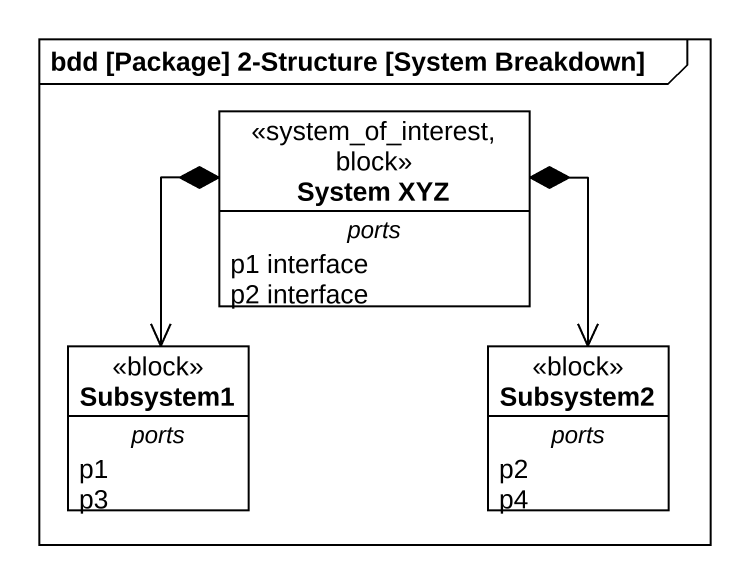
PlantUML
@startuml
mainframe bdd [Package] 2-Structure [System Breakdown]
hide circle
hide empty members
class "System XYZ" as System_XYZ <<system_of_interest, block>> {
  -- ports --
  p1 interface
  p2 interface
}
class Subsystem1 <<block>> {
  -- ports --
  p1
  p3
}
class Subsystem2 <<block>> {
  -- ports --
  p2
  p4
}
System_XYZ *--> Subsystem1
System_XYZ *--> Subsystem2
@enduml
